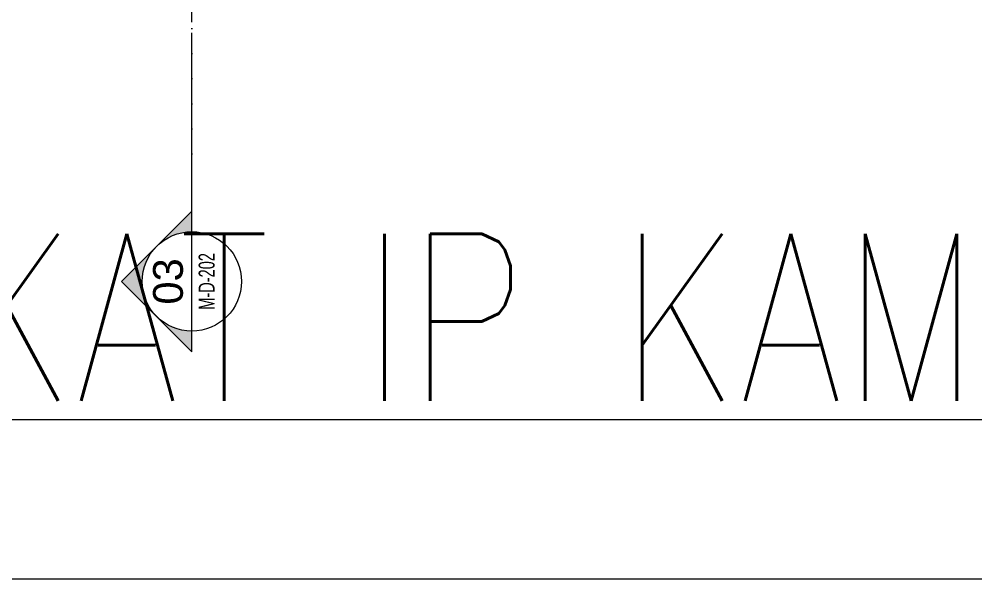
# Model space of a CAD drawing. Extents: x -1281 to 23780, y 0 to 7214.
# Drawn here: x 7916 to 8396.9, y 0 to 281.6 of the extents above; entities that cross this region are included whole.
import ezdxf
from ezdxf.enums import TextEntityAlignment as Align

# ---------------------------------------------------------------- set-up
doc = ezdxf.new("R2010")
doc.units = 0
doc.header["$LTSCALE"] = 25
doc.header["$MEASUREMENT"] = 0
doc.linetypes.add('DASHDOT2', pattern=[0.5, 0.25, -0.125, 0, -0.125])
doc.layers.get('0').update_dxf_attribs({"color": 9, "lineweight": 9})
for name, color, linetype, lineweight in [('21', 9, 'Continuous', 9), ('40A', 9, 'Continuous', 9), ('E-YAZI', 7, 'Continuous', 30)]:
    doc.layers.add(name, color=color, linetype=linetype, lineweight=lineweight)
doc.styles.add('Arial', font='arial.ttf', dxfattribs={"height": 2.5})
doc.styles.add('E-YAZI', font='txttw.shx')
doc.styles.add('MuuM_TEXT-STANDART', font='ARIALN.TTF')

# ---------------------------------------------------------------- blocks, each defined once
blk = doc.blocks.new('0_buildingsection')
h = blk.add_hatch(color=256)
h.paths.add_polyline_path([(7.071, 0), (0, 7.071), (-7.071, 0)])
h.paths.add_polyline_path([(5, 0, 1), (-5, 0)], flags=16)
for points in [[(7.071, 0), (0, 7.071), (-7.071, 0), (25, 0)], [(7.071, 0), (0, 7.071), (-7.071, 0), (7.071, 0)]]:
    blk.add_lwpolyline(points)
blk.add_circle((0, 0), 5)
at = {"style": 'Arial'}
blk.add_attdef('KESITADI', text='', height=3, dxfattribs=at).set_placement((0, 0), align=Align.BOTTOM_CENTER)
blk.add_attdef('PAFTAADI', text='', height=2, dxfattribs=at).set_placement((0, -0.5), align=Align.TOP_CENTER)

msp = doc.modelspace()

# ---------------------------------------------------------------- linework, layer by layer
at = {"layer": '21', "linetype": 'DASHDOT2'}
msp.add_lwpolyline([(8002.88, 204.47), (8002.88, 4014.1)], dxfattribs=at)
at = {"layer": '40A'}
for points in [[(11890, 4205), (5945, 4205), (5945, 0), (11890, 0)], [(11350.06, 80), (6025, 80), (6025, 4125), (11350.06, 4125)]]:
    msp.add_lwpolyline(points, close=True, dxfattribs=at)

# ---------------------------------------------------------------- block references
at = {"layer": '21'}
ref = msp.add_blockref('0_buildingsection', (8002.88, 149.64), dxfattribs=dict(at, xscale=5, yscale=5, zscale=5, rotation=90))
ref.add_attrib('KESITADI', '03', dxfattribs={"layer": '0', "height": 15, "rotation": 90, "style": 'Arial'}).set_placement((8002.88, 149.64), align=Align.BOTTOM_CENTER)
ref.add_attrib('PAFTAADI', 'M-D-202', dxfattribs={"layer": '0', "height": 8, "rotation": 90, "style": 'MuuM_TEXT-STANDART', "width": 0.8}).set_placement((8016.72, 149.64), align=Align.BOTTOM_CENTER)

# ---------------------------------------------------------------- texts
at = {"layer": 'E-YAZI', "color": 4, "style": 'E-YAZI', "width": 0.8}
msp.add_text('1. KAT IP KAMERA YERLESIM', height=84, dxfattribs=at).set_placement((7751.33, 89.55))

doc.saveas('drawing.dxf')
